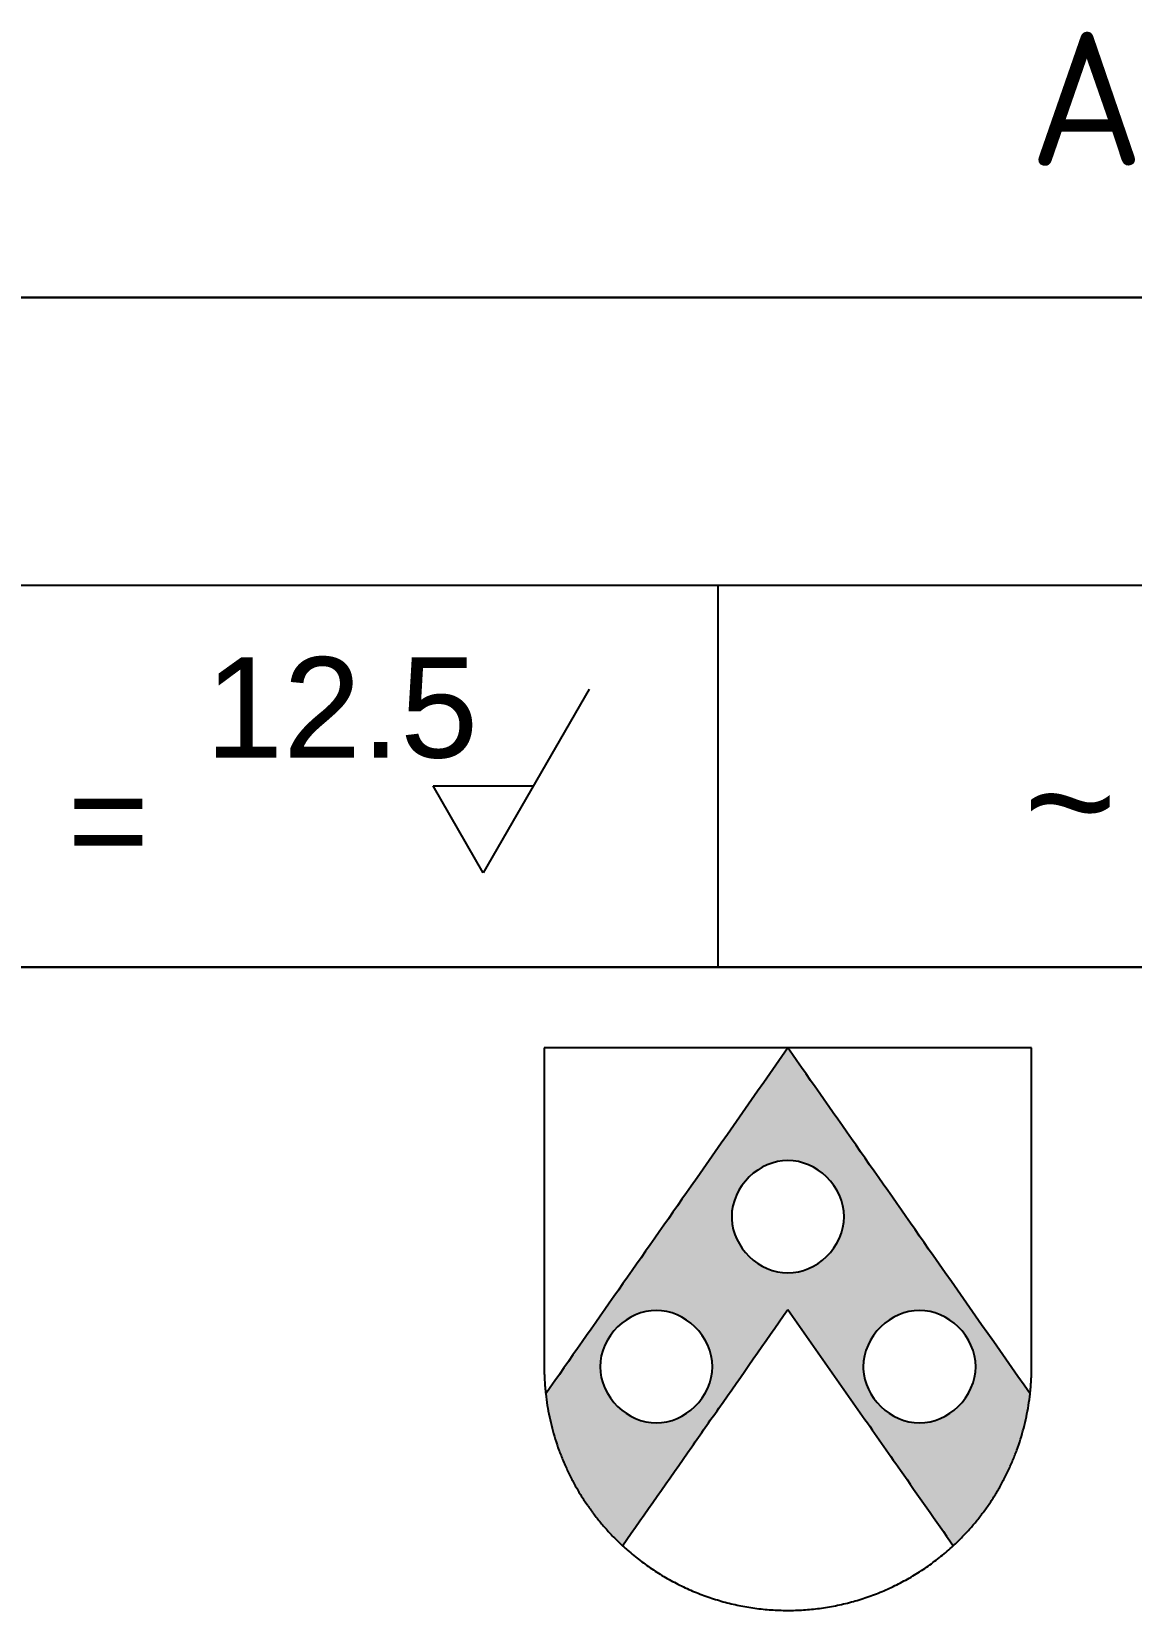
# Model space of a CAD drawing. Header units: millimetres. Extents: x 10 to 410, y 10 to 287.
# Drawn here: x 332.95 to 349.38, y 40.39 to 63.97 of the extents above; entities that cross this region are included whole.
import ezdxf
from ezdxf.entities.mleader import LeaderData, LeaderLine
from ezdxf.math import Vec2, Vec3

# ---------------------------------------------------------------- set-up
doc = ezdxf.new("R2010")
doc.units = ezdxf.units.MM
for name, color, linetype in [('A', 7, 'Continuous'), ('Default', 7, 'Continuous'), ('Predefinito', 7, 'Continuous')]:
    doc.layers.add(name, color=color, linetype=linetype)

# ---------------------------------------------------------------- blocks, each defined once
blk = doc.blocks.new('_Dot')
at = {"color": 0, "linetype": 'ByBlock', "lineweight": -2}
blk.add_line((-0.5, 0), (-1, 0), dxfattribs=at)
at = {"color": 0, "linetype": 'ByBlock', "const_width": 0.5}
blk.add_lwpolyline([(-0.25, 0, 1), (0.25, 0, 1)], format="xyb", close=True, dxfattribs=at)
blk = doc.blocks.new('Schriftfeld_Roechling_2014')
at = {"layer": 'Default', "linetype": 'Continuous'}
h = blk.add_hatch(color=7, dxfattribs=at)
edge = h.paths.add_edge_path()
edge.add_spline(control_points=[(-65.75131263147324, 38.79270211885177), (-66.23363273597187, 38.10387590202269), (-67.43941868568305, 36.38181320877509), (-68.64518397364793, 34.65973604831196), (-69.36863328947322, 33.62648799837164)], knot_values=[0, 0, 0, 0, 0.4000020059302219, 1, 1, 1, 1], degree=3, periodic=0)
edge.add_spline(control_points=[(-69.36863328949153, 33.62648799835201), (-69.36218992631223, 33.56913951482026), (-69.34661243723497, 33.45469405460444), (-69.31506396602367, 33.28432392482794), (-69.27544074002986, 33.1155942701411), (-69.22782303097358, 32.94891300077227), (-69.17232270487239, 32.7846587965562), (-69.10907913704875, 32.62324225295929), (-69.03825956417148, 32.46508117685728), (-68.96003688718861, 32.31055416285008), (-68.87458010779562, 32.15999353488139), (-68.78206265519475, 32.0137056099091), (-68.68265310291076, 31.87195715490462), (-68.576511255237, 31.73497659641519), (-68.46377883032636, 31.60295678607069), (-68.34566615101733, 31.4772162221196), (-68.2633330008843, 31.39737518572502), (-68.22171225219142, 31.35892967521524), (-68.22169923671885, 31.35891765287344)], knot_values=[0.0434017611021545, 0.0434017611021545, 0.0434017611021545, 0.0434017611021545, 0.0583248786948474, 0.0732590146430478, 0.0881927867193754, 0.1031294537034257, 0.1180713681513089, 0.1330123389652057, 0.1479455168651836, 0.1628689948747643, 0.1777853542242409, 0.1926990789330794, 0.2076137881857051, 0.2225415436634924, 0.2374963222229734, 0.2524914684268927, 0.267138806253865, 0.2671433881110279, 0.2671433881110279, 0.2671433881110279, 0.2671433881110279], degree=3, periodic=0)
edge.add_spline(control_points=[(-68.22169922832364, 31.3589176451188), (-67.87696476953471, 31.85117099954804), (-67.5322838493475, 32.34346184657421), (-67.18760422807742, 32.83575360035476), (-67.05328643981767, 33.02759418351022), (-66.57456742959073, 33.71133038900354), (-66.09581164611143, 34.39504085580491), (-65.75131263148324, 34.8868679953388)], knot_values=[0, 0, 0, 0, 0.5901649363061607, 0.5901649363061607, 0.5901649363061607, 0.7051552694465314, 0.9999999999999999, 0.9999999999999999, 0.9999999999999999, 0.9999999999999999], degree=3, periodic=0)
edge.add_spline(control_points=[(-65.75131263148324, 34.88686799533877), (-65.37934402797322, 34.35554484658918), (-64.81911754178378, 33.5556268843718), (-64.25895722103093, 32.75566259978035), (-64.0708435684819, 32.4869668012997), (-63.80759561806286, 32.11095146547624), (-63.54439451577241, 31.73490332208381), (-63.28128540080399, 31.35879082897197)], knot_values=[0, 0, 0, 0, 0.3423430000717478, 0.5154710749216024, 0.5154710749216024, 0.5154710749216024, 0.9999999999999999, 0.9999999999999999, 0.9999999999999999, 0.9999999999999999], degree=3, periodic=0)
edge.add_spline(control_points=[(-63.28128540102034, 31.35879082877211), (-63.23919524401151, 31.39769057404527), (-63.15670092012533, 31.47744997440947), (-63.03867944108987, 31.6030781796445), (-62.92649437356528, 31.7345024541136), (-62.82047085015444, 31.87138984663662), (-62.72098166282905, 32.01329291143018), (-62.62834091246731, 32.15978605005964), (-62.54276976962075, 32.31053342244871), (-62.46446747446009, 32.4651868082233), (-62.39360637716095, 32.6234038046136), (-62.33035300792875, 32.78480982673027), (-62.27485876833924, 32.94901759263069), (-62.22724921565367, 33.1156473765315), (-62.18763409122926, 33.28434377212763), (-62.15608210849484, 33.45469857445404), (-62.14052025212231, 33.569140472799), (-62.13406677409154, 33.62648799835183)], knot_values=[0.7352256158615301, 0.7352256158615301, 0.7352256158615301, 0.7352256158615301, 0.7500459942175444, 0.7648887264113862, 0.7797845308961935, 0.7947148306348346, 0.809648146175261, 0.8245853526242259, 0.8395215550695232, 0.8544583257135545, 0.8693968238336661, 0.8843367606508928, 0.8992727647819421, 0.9142044949606252, 0.9291356996067364, 0.944068534219883, 0.958991651812576, 0.958991651812576, 0.958991651812576, 0.958991651812576], degree=3, periodic=0)
edge.add_spline(control_points=[(-62.13406677407318, 33.62648799837164), (-62.61636072090079, 34.31531771774077), (-63.82210297862406, 36.03739354532831), (-65.02785583869627, 37.75946194946211), (-65.75131263147324, 38.79270211885177)], knot_values=[0, 0, 0, 0, 0.3999989550945924, 1, 1, 1, 1], degree=3, periodic=0)
edge = h.paths.add_edge_path()
edge.add_spline(control_points=[(-66.5903860373852, 36.23621371912766), (-66.57993620641992, 36.03101513494211), (-66.38110466215784, 35.618668836359), (-65.75121763755573, 35.34008577854153), (-65.11059885545563, 35.62260953162133), (-64.91130743579185, 36.05602816870701), (-64.91130743607317, 36.27268879155165)], knot_values=[0, 0, 0, 0, 0.2445183012819833, 0.4933378790836104, 0.7421574567115264, 0.9999999999999999, 0.9999999999999999, 0.9999999999999999, 0.9999999999999999], degree=3, periodic=0)
edge.add_spline(control_points=[(-64.91130743607317, 36.27268879155165), (-64.91130743635364, 36.48934941445403), (-65.11057255072149, 36.92285369480441), (-65.75130626322584, 37.20500327629728), (-66.39207865031909, 36.92279663517262), (-66.59695430956214, 36.47710929342929), (-66.59100460768246, 36.24836030309153), (-66.5903860373852, 36.23621371912766)], knot_values=[0, 0, 0, 0, 0.2508688097364116, 0.4929586933856234, 0.7350485768558714, 0.9859173865200456, 1, 1, 1, 1], degree=3, periodic=0)
edge = h.paths.add_edge_path()
edge.add_spline(control_points=[(-68.55707768867319, 34.03267679761168), (-68.55707768839352, 33.81601617471785), (-68.35781446441047, 33.38250702571565), (-67.71707249291222, 33.10037871509797), (-67.07633052030292, 33.38250702444023), (-66.87706729762408, 33.81601617423257), (-66.87706729787323, 34.03267679705169)], knot_values=[0, 0, 0, 0, 0.2544521611686001, 0.5000000001274368, 0.7455478389191226, 1, 1, 1, 1], degree=3, periodic=0)
edge.add_spline(control_points=[(-66.87706729787323, 34.03267679705169), (-66.87706729812231, 34.24933742001379), (-67.0763305220346, 34.68284656915333), (-67.71707249367148, 34.96497487974359), (-68.35781446621246, 34.68284657026565), (-68.55707768895286, 34.24933742046021), (-68.55707768867319, 34.03267679761168)], knot_values=[0, 0, 0, 0, 0.2544521612211076, 0.5000000001446454, 0.7455478389123275, 1, 1, 1, 1], degree=3, periodic=0)
edge = h.paths.add_edge_path()
edge.add_spline(control_points=[(-64.62470097478518, 33.99620172462758), (-64.6142511439499, 33.79100314061256), (-64.41541960063608, 33.37865684156982), (-63.7855325756189, 33.10007378456048), (-63.14491379373965, 33.38259753736239), (-62.94562237462515, 33.81601617438956), (-62.94562237487321, 34.03267679705169)], knot_values=[0, 0, 0, 0, 0.2445183011770382, 0.4933378791741684, 0.7421574568174986, 1, 1, 1, 1], degree=3, periodic=0)
edge.add_spline(control_points=[(-62.94562237487321, 34.03267679705169), (-62.94562237512122, 34.24933741981506), (-63.14488748883338, 34.6828417000673), (-63.78562120102691, 34.96499128159103), (-64.4263935881304, 34.68278464075203), (-64.63126924701908, 34.23709729885704), (-64.62531954507529, 34.00834830859189), (-64.62470097478518, 33.99620172462758)], knot_values=[0, 0, 0, 0, 0.2508688096782143, 0.4929586932317076, 0.7350485768239564, 0.9859173865142828, 1, 1, 1, 1], degree=3, periodic=0)
at = {"color": 7, "linetype": 'Continuous'}
for p, q in [((-69.3913331997, 38.7927021189), (-69.3913331997, 34.0298205305)), ((-62.1112932903, 38.7927021189), (-69.3913331997, 38.7927021189)), ((-62.1112932903, 34.0330254863), (-62.1112932903, 38.7927021189))]:
    blk.add_line(p, q, dxfattribs=at)
for points, knots in [([(-65.75131263147324, 38.79270211885177), (-66.23363273597187, 38.10387590202269), (-67.43941868568305, 36.38181320877509), (-68.64518397364793, 34.65973604831196), (-69.36863328947322, 33.62648799837164)], [0, 0, 0, 0, 0.4000020059302219, 1, 1, 1, 1]), ([(-62.13406677407318, 33.62648799837164), (-62.61636072090079, 34.31531771774077), (-63.82210297862406, 36.03739354532831), (-65.02785583869627, 37.75946194946211), (-65.75131263147324, 38.79270211885177)], [0, 0, 0, 0, 0.3999989550945924, 1, 1, 1, 1]), ([(-64.91130743607317, 36.27268879155165), (-64.91130743635364, 36.48934941445403), (-65.11057255072149, 36.92285369480441), (-65.75130626322584, 37.20500327629728), (-66.39207865031909, 36.92279663517262), (-66.59695430956214, 36.47710929342929), (-66.59100460768246, 36.24836030309153), (-66.5903860373852, 36.23621371912766)], [0, 0, 0, 0, 0.2508688097364116, 0.4929586933856234, 0.7350485768558714, 0.9859173865200456, 1, 1, 1, 1]), ([(-66.5903860373852, 36.23621371912766), (-66.57993620641992, 36.03101513494211), (-66.38110466215784, 35.618668836359), (-65.75121763755573, 35.34008577854153), (-65.11059885545563, 35.62260953162133), (-64.91130743579185, 36.05602816870701), (-64.91130743607317, 36.27268879155165)], [0, 0, 0, 0, 0.2445183012819832, 0.4933378790836104, 0.7421574567115264, 0.9999999999999999, 0.9999999999999999, 0.9999999999999999, 0.9999999999999999]), ([(-66.87706729787323, 34.03267679705169), (-66.87706729812231, 34.24933742001379), (-67.0763305220346, 34.68284656915333), (-67.71707249367148, 34.96497487974359), (-68.35781446621246, 34.68284657026565), (-68.55707768895286, 34.24933742046021), (-68.55707768867319, 34.03267679761168)], [0, 0, 0, 0, 0.2544521612211076, 0.5000000001446454, 0.7455478389123275, 1, 1, 1, 1]), ([(-68.22169922832364, 31.3589176451188), (-67.87696476953471, 31.85117099954804), (-67.5322838493475, 32.34346184657421), (-67.18760422807742, 32.83575360035476), (-67.05328643981767, 33.02759418351022), (-66.57456742959073, 33.71133038900354), (-66.09581164611143, 34.39504085580491), (-65.75131263148324, 34.8868679953388)], [0, 0, 0, 0, 0.5901649363061607, 0.5901649363061607, 0.5901649363061607, 0.7051552694465314, 0.9999999999999999, 0.9999999999999999, 0.9999999999999999, 0.9999999999999999]), ([(-65.75131263148324, 34.88686799533877), (-65.37934402797322, 34.35554484658918), (-64.81911754178378, 33.5556268843718), (-64.25895722103093, 32.75566259978035), (-64.0708435684819, 32.4869668012997), (-63.80759561806286, 32.11095146547624), (-63.54439451577241, 31.73490332208381), (-63.28128540080399, 31.35879082897197)], [0, 0, 0, 0, 0.3423430000717478, 0.5154710749216024, 0.5154710749216024, 0.5154710749216024, 0.9999999999999999, 0.9999999999999999, 0.9999999999999999, 0.9999999999999999]), ([(-62.94562237487321, 34.03267679705169), (-62.94562237512122, 34.24933741981506), (-63.14488748883338, 34.6828417000673), (-63.78562120102691, 34.96499128159103), (-64.4263935881304, 34.68278464075203), (-64.63126924701908, 34.23709729885704), (-64.62531954507529, 34.00834830859189), (-64.62470097478518, 33.99620172462758)], [0, 0, 0, 0, 0.2508688096782143, 0.4929586932317075, 0.7350485768239564, 0.9859173865142828, 1, 1, 1, 1]), ([(-69.39133319973388, 34.02982053048131), (-69.39133262145862, 33.99671325288167), (-69.39086421788437, 33.96360414159516), (-69.38993835509154, 33.93050853097201), (-69.38899034248044, 33.8966211596623), (-69.3861362776035, 33.82890268572491), (-69.3790494533406, 33.72752078181651), (-69.36675637554549, 33.60268852785153), (-69.34661243723497, 33.45469405460444), (-69.31506396602367, 33.28432392482794), (-69.27544074002986, 33.1155942701411), (-69.22782303097358, 32.94891300077227), (-69.17232270487239, 32.7846587965562), (-69.10907913704875, 32.62324225295929), (-69.03825956417148, 32.46508117685728), (-68.96003688718861, 32.31055416285008), (-68.87458010779562, 32.15999353488139), (-68.78206265519475, 32.0137056099091), (-68.68265310291076, 31.87195715490462), (-68.576511255237, 31.73497659641519), (-68.46377883032636, 31.60295678607069), (-68.34566615101733, 31.4772162221196), (-68.23863758314758, 31.37342726507447), (-68.14079777607947, 31.28568751012778), (-68.0528280388894, 31.21139370462883), (-67.95773709770134, 31.13640694912817), (-67.86021295927765, 31.06461680433875), (-67.76035502479391, 30.9961128457465), (-67.65827628440667, 30.93096780730103), (-67.5540888810524, 30.86925471475205), (-67.44790829580666, 30.81104143918034), (-67.3398518974052, 30.75639238650216), (-67.23003925611113, 30.70536787735941), (-67.11859176641065, 30.65802437010259), (-67.00563284518773, 30.61441398024159), (-66.89128720309799, 30.57458528213699), (-66.77568137267974, 30.5385820037202), (-66.6589431928569, 30.50644371135122), (-66.54120162269538, 30.47820641115715), (-66.42258699407, 30.45390083861516), (-66.30323030909301, 30.43355394937092), (-66.18326357367567, 30.41718845265756), (-66.06281935022696, 30.40482209162676), (-65.94203082896604, 30.39646889168246), (-65.82103149420703, 30.39213762194915), (-65.69995513095705, 30.39183346453511), (-65.57893560433598, 30.39555656206475), (-65.45810666065773, 30.40330274630013), (-65.33760191896107, 30.41506379241584), (-65.21755452401896, 30.43082627569052), (-65.09809723549273, 30.45057300408402), (-64.97936207015329, 30.47428216142686), (-64.86148033057634, 30.50192778668728), (-64.74458217922137, 30.53347869388165), (-64.62879711138288, 30.56890080913249), (-64.5142529582244, 30.60815441591746), (-64.4010765408189, 30.65119658032805), (-64.28939276240561, 30.69797926697809), (-64.17932548781374, 30.74845148794692), (-64.07099608674235, 30.8025568311816), (-63.96452451208341, 30.86023564850498), (-63.86002868119732, 30.92142457163182), (-63.75762383035362, 30.98605538505009), (-63.65742409954163, 31.05405767471872), (-63.5595379409117, 31.12535359549187), (-63.46408181891491, 31.1998729947687), (-63.37112327216084, 31.27750847366497), (-63.26824758948663, 31.36960168548877), (-63.15670931023368, 31.47744104354147), (-63.03867944108987, 31.6030781796445), (-62.92649437356528, 31.7345024541136), (-62.82047085015444, 31.87138984663662), (-62.72098166282905, 32.01329291143018), (-62.62834091246731, 32.15978605005964), (-62.54276976962075, 32.31053342244871), (-62.46446747446009, 32.4651868082233), (-62.39360637716095, 32.6234038046136), (-62.33035300792875, 32.78480982673027), (-62.27485876833924, 32.94901759263069), (-62.22724921565367, 33.1156473765315), (-62.18763409122926, 33.28434377212763), (-62.15608210849484, 33.45469857445404), (-62.13595810218595, 33.60269052536058), (-62.12362061677243, 33.72751890129655), (-62.11656303504071, 33.82890361583635), (-62.11370529608905, 33.89662140783134), (-62.11274690769147, 33.93050853097179), (-62.11178070383022, 33.96467199675668), (-62.11129329411102, 33.9988497346434), (-62.11129329034088, 34.03302548630737)], [0, 0, 0, 0, 0.0171234338898843, 0.0171234338898843, 0.0171234338898843, 0.0258899765128959, 0.0346492829677446, 0.0434017611021545, 0.0583248786948474, 0.0732590146430478, 0.0881927867193754, 0.1031294537034257, 0.1180713681513089, 0.1330123389652057, 0.1479455168651836, 0.1628689948747643, 0.1777853542242409, 0.1926990789330794, 0.2076137881857051, 0.2225415436634924, 0.2374963222229734, 0.2524914684268927, 0.267138806253865, 0.2760358776561305, 0.28647319470741, 0.2969103400580057, 0.3073473432499668, 0.3177842006157708, 0.3282208884180668, 0.3386574261658031, 0.3490938227333704, 0.3595300660647888, 0.3699661780737584, 0.3804021608518491, 0.3908380135740658, 0.4012737335832199, 0.4117093601651178, 0.4221448864408359, 0.4325803153043617, 0.4430156747642337, 0.4534509548212182, 0.4638861936378896, 0.4743213752035207, 0.4847565383066032, 0.4951916758041228, 0.5056268107309696, 0.5160619510207505, 0.5264970991133633, 0.536932286245063, 0.5473675101560721, 0.5578027847137254, 0.5682381254252469, 0.578673547945594, 0.5891090603439416, 0.5995446701473317, 0.6099803813655583, 0.6204162151149283, 0.6308521676482671, 0.6412882594786463, 0.6517244814089943, 0.6621608602384333, 0.6725973711600105, 0.6830340461298978, 0.693470877719855, 0.7039078456476968, 0.7143449838192242, 0.7247822641229404, 0.7352224481828399, 0.7500459942175444, 0.7648887264113862, 0.7797845308961935, 0.7947148306348346, 0.809648146175261, 0.8245853526242259, 0.8395215550695232, 0.8544583257135545, 0.8693968238336661, 0.8843367606508928, 0.8992727647819421, 0.9142044949606252, 0.9291356996067364, 0.944068534219883, 0.958991651812576, 0.9677442920629392, 0.9765035223105537, 0.9852700948960698, 0.9852700948960698, 0.9852700948960698, 1, 1, 1, 1]), ([(-68.55707768867319, 34.03267679761168), (-68.55707768839352, 33.81601617471785), (-68.35781446441047, 33.38250702571565), (-67.71707249291222, 33.10037871509797), (-67.07633052030292, 33.38250702444023), (-66.87706729762408, 33.81601617423257), (-66.87706729787323, 34.03267679705169)], [0, 0, 0, 0, 0.2544521611686001, 0.5000000001274368, 0.7455478389191226, 1, 1, 1, 1]), ([(-64.62470097478518, 33.99620172462758), (-64.6142511439499, 33.79100314061256), (-64.41541960063608, 33.37865684156982), (-63.7855325756189, 33.10007378456048), (-63.14491379373965, 33.38259753736239), (-62.94562237462515, 33.81601617438956), (-62.94562237487321, 34.03267679705169)], [0, 0, 0, 0, 0.2445183011770382, 0.4933378791741684, 0.7421574568174986, 1, 1, 1, 1])]:
    blk.add_open_spline(points, degree=3, knots=knots, dxfattribs=at)
at = {"layer": 'A', "color": 7, "linetype": 'Continuous'}
blk.add_line((-190, 50), (0, 50), dxfattribs=at)
at = {"layer": 'Default', "color": 7, "linetype": 'Continuous'}
blk.add_line((-190, 40), (0, 40), dxfattribs=at)
at = {"layer": 'Predefinito', "color": 7, "linetype": 'Continuous'}
for p, q in [((-0.0002480014, 50), (-190, 50)), ((-123.32800301, 50), (0, 50)), ((-0.0002480014, 45.7004585513), (-190, 45.7004585513)), ((-66.7999421836, 45.7004585513), (-66.7999421836, 40)), ((-68.7190031278, 44.1504585554), (-70.3010031278, 41.4104585554)), ((-71.0510031278, 42.7104585554), (-69.5504191862, 42.7104585554)), ((-70.3010031278, 41.4104585554), (-71.0510031278, 42.7104585554)), ((-0.0002480014, 40), (-190, 40))]:
    blk.add_line(p, q, dxfattribs=at)
at = {"layer": 'Predefinito', "attachment_point": 7}
for s, insert, char_height, width in [('{\\fArial|b0||i0||c0|p34;\\C7;\\H1.5;\\W1.;12.5}', (-74.4560031278, 43.1084585554), 1.5, 4.9202579816), ('{\\fArial|b0||i0||c0|p34;\\C7;\\H1.5;\\W1.;=}', (-76.5140031278, 41.4494585554), 1.5, 1.2075217391), ('{\\fArial|b0||i0||c0|p34;\\C7;\\H1.7;\\W1.;~}', (-62.2274142438, 41.6266357866), 1.7, 1.6837043782)]:
    blk.add_mtext(s, dxfattribs=dict(at, insert=insert, char_height=char_height, width=width))
at = {"layer": 'A', "color": 7, "linetype": 'Continuous'}
ml = blk.add_multileader_mtext('Standard', dxfattribs=at)
ml.set_content('{\\pxsm0.9;\\fSolid Edge ISO|b0||i0||c0|p34;\\W1.;Autor / autore\\P}', color=256)
ml.set_leader_properties()
ml.set_arrow_properties(name='DOT')
ml.build(insert=Vec2(0, 0))
ml.multileader.update_dxf_attribs({"leader_type": 0, "dogleg_length": 0, "arrow_head_size": 2})
ctx = ml.context
ctx.base_point, ctx.char_height, ctx.arrow_head_size = Vec3(-64.1465704154, 52.9724486038), 2, 2
ctx.mtext.insert = Vec3(-62.1465704154, 53.9724486038)

msp = doc.modelspace()

# ---------------------------------------------------------------- block references
at = {"layer": 'Predefinito', "color": 7}
msp.add_blockref('Schriftfeld_Roechling_2014', (410, 10), dxfattribs=at)

doc.saveas('drawing.dxf')
